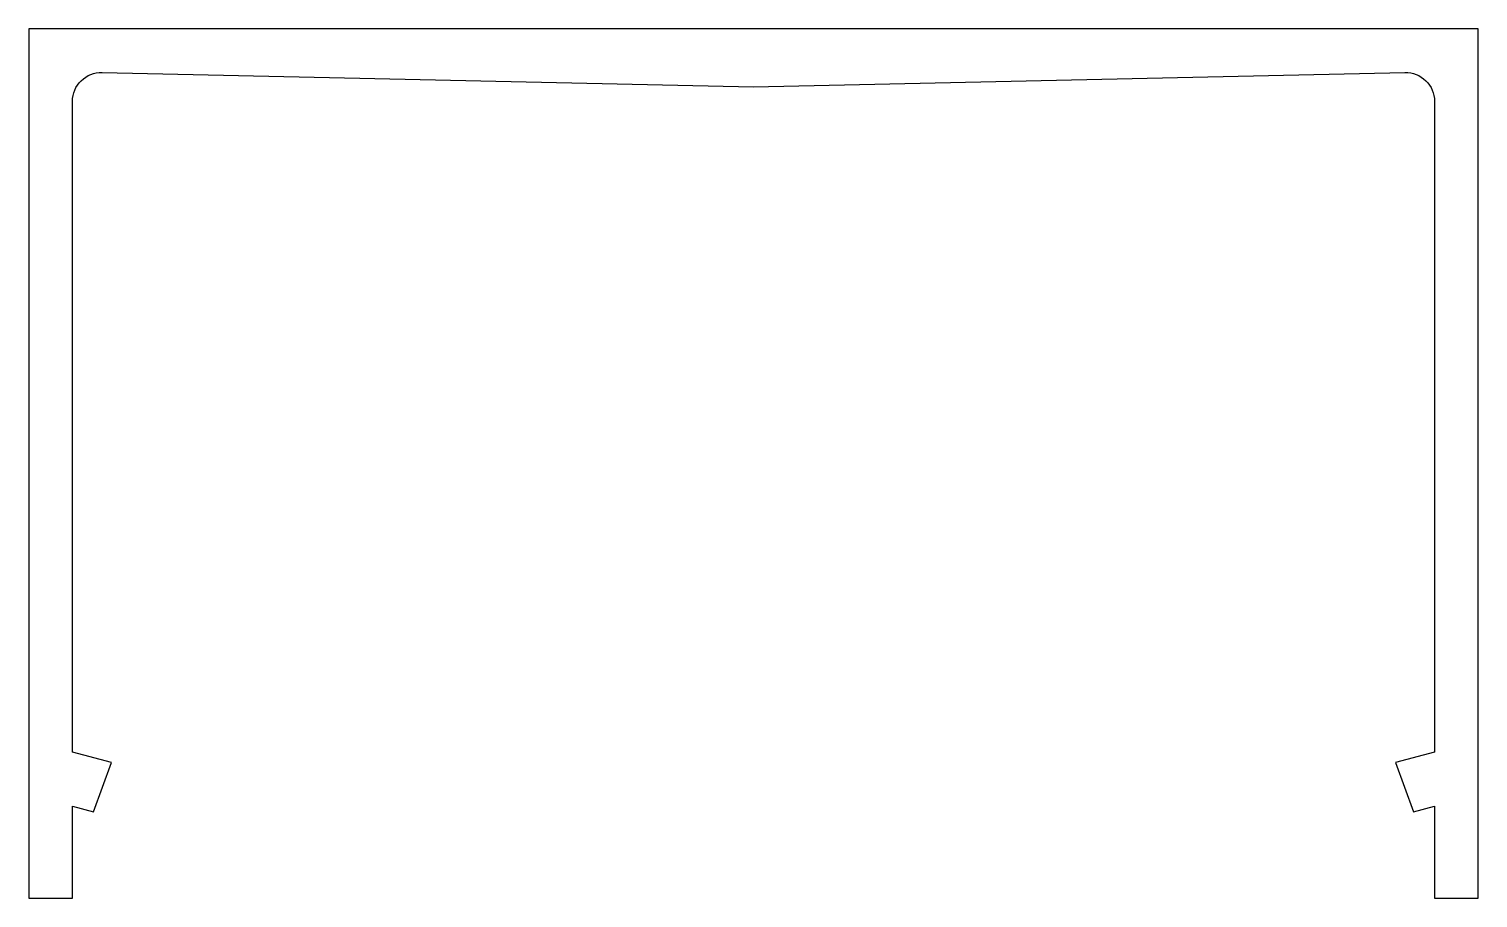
# Model space of a CAD drawing. Extents: x 0 to 50, y 0 to 30.
import ezdxf

# ---------------------------------------------------------------- set-up
doc = ezdxf.new("R2010")
doc.units = 0
doc.layers.get('0').update_dxf_attribs({"linetype": 'CONTINUOUS'})

msp = doc.modelspace()

# ---------------------------------------------------------------- linework, layer by layer
msp.add_lwpolyline([(0, 30), (0, 0), (1.5, 0), (1.5, 3.171), (2.226, 2.977), (2.844, 4.675), (1.5, 5.035), (1.5, 27.5, -0.42074), (2.522, 28.5), (25, 28), (47.478, 28.5, -0.42074), (48.5, 27.5), (48.5, 5.035), (47.156, 4.675), (47.774, 2.977), (48.5, 3.171), (48.5, 0), (50, 0), (50, 30), (0, 30)], format="xyb", close=True)

doc.saveas('drawing.dxf')
